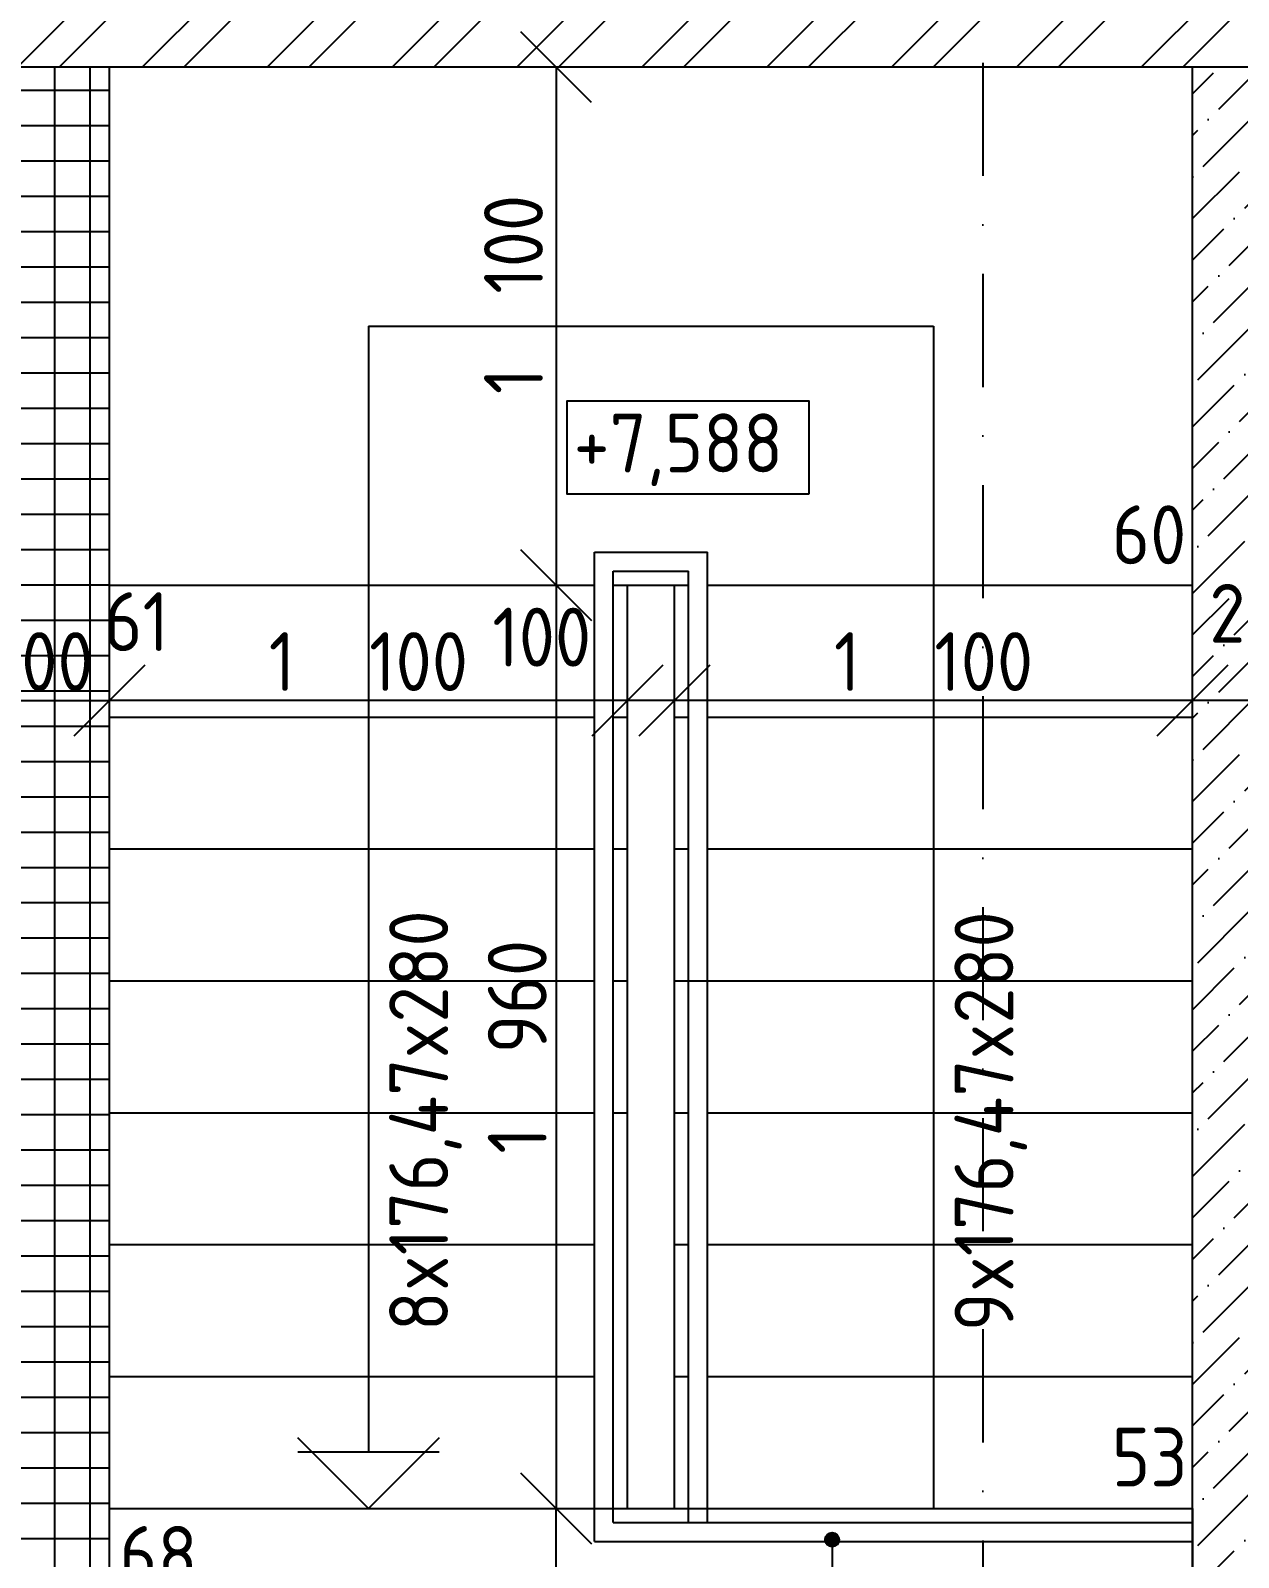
# Model space of a CAD drawing. Extents: x 4511820 to 5180432, y -1526536 to -944957.
# Drawn here: x 5102725 to 5105290, y -1026712 to -1023471 of the extents above; entities that cross this region are included whole.
import ezdxf

# ---------------------------------------------------------------- set-up
doc = ezdxf.new("R2010")
doc.units = 0
doc.header["$MEASUREMENT"] = 0
doc.linetypes.add('BODKOCIARKOVANA_3', pattern=[5.6, 3, -1.3, 0, -1.3])
doc.layers.get('0').update_dxf_attribs({"linetype": 'CONTINUOUS'})
doc.layers.get('Defpoints').update_dxf_attribs({"color": 61, "linetype": 'CONTINUOUS'})
for name, color, linetype in [('KÓTY', 4, 'CONTINUOUS'), ('MÚRY', 1, 'CONTINUOUS'), ('osi', 253, 'CONTINUOUS'), ('Plochy', 41, 'CONTINUOUS'), ('POZEMOK', 7, 'CONTINUOUS'), ('TENKÁ', 7, 'CONTINUOUS'), ('ŠRAFY', 82, 'CONTINUOUS')]:
    doc.layers.add(name, color=color, linetype=linetype)
doc.styles.add('STYLE1', font='isocp.shx')
doc.dimstyles.new('STANDARD-50', dxfattribs={"dimtxt": 125, "dimasz": 150, "dimexe": 10, "dimexo": 200, "dimgap": 20, "dimtad": 1, "dimdsep": 46, "dimlunit": 6, "dimtxsty": 'STYLE1', "dimblk1": 'OBLIQUE', "dimblk2": 'OBLIQUE', "dimsah": 1, "dimcen": 2.5, "dimse1": 1, "dimse2": 1, "dimadec": 0, "dimazin": 0, "dimtfac": 1, "dimtmove": 1, "dimatfit": 3, "dimldrblk": 'OBLIQUE', "dimfxl": 1, "dimtolj": 1, "dimtzin": 0, "dimarcsym": 0})

# ---------------------------------------------------------------- blocks, each defined once
blk = doc.blocks.new('_OBLIQUE')
at = {"color": 0, "linetype": 'ByBlock'}
blk.add_line((-0.5, -0.5), (0.5, 0.5), dxfattribs=at)
blk = doc.blocks.new('*D19683')
at = {"layer": 'Defpoints', "color": 0}
for p in [(5105192.5, -1024893), (5105192.5, -1024973.7), (5105392.5, -1025063.7)]:
    blk.add_point(p, dxfattribs=at)
at = {"layer": 'KÓTY', "color": 0, "lineweight": -2}
blk.add_line((5105392.5, -1024893), (5105192.5, -1024893), dxfattribs=at)
at = {"layer": 'KÓTY', "color": 0, "linetype": 'ByBlock', "lineweight": -2, "xscale": 150, "yscale": 150, "zscale": 150, "rotation": 180}
blk.add_blockref('_OBLIQUE', (5105192.5, -1024893), dxfattribs=at)
at = {"layer": 'KÓTY', "color": 0, "linetype": 'ByBlock', "lineweight": -2, "xscale": 150, "yscale": 150, "zscale": 150}
blk.add_blockref('_OBLIQUE', (5105392.5, -1024893), dxfattribs=at)
at = {"layer": 'KÓTY', "color": 0, "insert": (5105343.3, -1024708), "char_height": 125, "attachment_point": 5, "style": 'STYLE1'}
blk.add_mtext('\\A1;200', dxfattribs=at)
blk = doc.blocks.new('*D19695')
at = {"layer": 'Defpoints', "color": 0}
for p in [(5104092.5, -1024893), (5104092.5, -1024973.7), (5105192.5, -1024973.7)]:
    blk.add_point(p, dxfattribs=at)
at = {"layer": 'KÓTY', "color": 0, "lineweight": -2}
blk.add_line((5105192.5, -1024893), (5104092.5, -1024893), dxfattribs=at)
at = {"layer": 'KÓTY', "color": 0, "linetype": 'ByBlock', "lineweight": -2, "xscale": 150, "yscale": 150, "zscale": 150, "rotation": 180}
blk.add_blockref('_OBLIQUE', (5104092.5, -1024893), dxfattribs=at)
at = {"layer": 'KÓTY', "color": 0, "linetype": 'ByBlock', "lineweight": -2, "xscale": 150, "yscale": 150, "zscale": 150}
blk.add_blockref('_OBLIQUE', (5105192.5, -1024893), dxfattribs=at)
at = {"layer": 'KÓTY', "color": 0, "insert": (5104642.5, -1024810.4), "char_height": 125, "attachment_point": 5, "style": 'STYLE1'}
blk.add_mtext('\\A1;1ﾠ100', dxfattribs=at)
blk = doc.blocks.new('*D19696')
at = {"layer": 'Defpoints', "color": 0}
for p in [(5103992.5, -1024893), (5103992.5, -1024966.1), (5104092.5, -1024973.7)]:
    blk.add_point(p, dxfattribs=at)
at = {"layer": 'KÓTY', "color": 0, "lineweight": -2}
blk.add_line((5104092.5, -1024893), (5103992.5, -1024893), dxfattribs=at)
at = {"layer": 'KÓTY', "color": 0, "linetype": 'ByBlock', "lineweight": -2, "xscale": 150, "yscale": 150, "zscale": 150, "rotation": 180}
blk.add_blockref('_OBLIQUE', (5103992.5, -1024893), dxfattribs=at)
at = {"layer": 'KÓTY', "color": 0, "linetype": 'ByBlock', "lineweight": -2, "xscale": 150, "yscale": 150, "zscale": 150}
blk.add_blockref('_OBLIQUE', (5104092.5, -1024893), dxfattribs=at)
at = {"layer": 'KÓTY', "color": 0, "insert": (5103810.5, -1024758.5), "char_height": 125, "attachment_point": 5, "style": 'STYLE1'}
blk.add_mtext('\\A1;100', dxfattribs=at)
blk = doc.blocks.new('*D19697')
at = {"layer": 'Defpoints', "color": 0}
for p in [(5102892.5, -1024893), (5102892.5, -1024973.7), (5103992.5, -1024973.7)]:
    blk.add_point(p, dxfattribs=at)
at = {"layer": 'KÓTY', "color": 0, "lineweight": -2}
blk.add_line((5103992.5, -1024893), (5102892.5, -1024893), dxfattribs=at)
at = {"layer": 'KÓTY', "color": 0, "linetype": 'ByBlock', "lineweight": -2, "xscale": 150, "yscale": 150, "zscale": 150, "rotation": 180}
blk.add_blockref('_OBLIQUE', (5102892.5, -1024893), dxfattribs=at)
at = {"layer": 'KÓTY', "color": 0, "linetype": 'ByBlock', "lineweight": -2, "xscale": 150, "yscale": 150, "zscale": 150}
blk.add_blockref('_OBLIQUE', (5103992.5, -1024893), dxfattribs=at)
at = {"layer": 'KÓTY', "color": 0, "insert": (5103442.5, -1024810.4), "char_height": 125, "attachment_point": 5, "style": 'STYLE1'}
blk.add_mtext('\\A1;1ﾠ100', dxfattribs=at)
blk = doc.blocks.new('*D19710')
at = {"layer": 'Defpoints', "color": 0}
for p in [(5102592.5, -1024893), (5102892.5, -1024893), (5102892.5, -1024893)]:
    blk.add_point(p, dxfattribs=at)
at = {"layer": 'KÓTY', "color": 0, "lineweight": -2}
blk.add_line((5102592.5, -1024893), (5102892.5, -1024893), dxfattribs=at)
at = {"layer": 'KÓTY', "color": 0, "linetype": 'ByBlock', "lineweight": -2, "xscale": 150, "yscale": 150, "zscale": 150, "rotation": 180}
blk.add_blockref('_OBLIQUE', (5102592.5, -1024893), dxfattribs=at)
at = {"layer": 'KÓTY', "color": 0, "linetype": 'ByBlock', "lineweight": -2, "xscale": 150, "yscale": 150, "zscale": 150}
blk.add_blockref('_OBLIQUE', (5102892.5, -1024893), dxfattribs=at)
at = {"layer": 'KÓTY', "color": 0, "insert": (5102742.5, -1024810.5), "char_height": 125, "attachment_point": 5, "style": 'STYLE1'}
blk.add_mtext('\\A1;300', dxfattribs=at)
blk = doc.blocks.new('*D19734')
at = {"layer": 'Defpoints', "color": 0}
for p in [(5103841, -1026608.2), (5103841, -1026608.2), (5103841, -1028158.2)]:
    blk.add_point(p, dxfattribs=at)
at = {"layer": 'KÓTY', "color": 0, "lineweight": -2}
blk.add_line((5103841, -1028158.2), (5103841, -1026608.2), dxfattribs=at)
at = {"layer": 'KÓTY', "color": 0, "linetype": 'ByBlock', "lineweight": -2, "xscale": 150, "yscale": 150, "zscale": 150}
for p, rotation in [((5103841, -1026608.2), 90), ((5103841, -1028158.2), 270)]:
    blk.add_blockref('_OBLIQUE', p, dxfattribs=dict(at, rotation=rotation))
at = {"layer": 'KÓTY', "color": 0, "insert": (5103758.5, -1027383.2), "char_height": 125, "attachment_point": 5, "rotation": 90, "style": 'STYLE1'}
blk.add_mtext('\\A1;1ﾠ550', dxfattribs=at)
blk = doc.blocks.new('*D19735')
at = {"layer": 'Defpoints', "color": 0}
for p in [(5103675, -1024648.2), (5103675, -1026608.2), (5103841, -1026608.2)]:
    blk.add_point(p, dxfattribs=at)
at = {"layer": 'KÓTY', "color": 0, "lineweight": -2}
blk.add_line((5103841, -1024648.2), (5103841, -1026608.2), dxfattribs=at)
at = {"layer": 'KÓTY', "color": 0, "linetype": 'ByBlock', "lineweight": -2, "xscale": 150, "yscale": 150, "zscale": 150}
for p, rotation in [((5103841, -1024648.2), 90), ((5103841, -1026608.2), 270)]:
    blk.add_blockref('_OBLIQUE', p, dxfattribs=dict(at, rotation=rotation))
at = {"layer": 'KÓTY', "color": 0, "insert": (5103758.5, -1025628.2), "char_height": 125, "attachment_point": 5, "rotation": 90, "style": 'STYLE1'}
blk.add_mtext('\\A1;1ﾠ960', dxfattribs=at)
blk = doc.blocks.new('*D19736')
at = {"layer": 'Defpoints', "color": 0}
for p in [(5103675, -1023548.2), (5103675, -1024648.2), (5103841, -1024648.2)]:
    blk.add_point(p, dxfattribs=at)
at = {"layer": 'KÓTY', "color": 0, "lineweight": -2}
blk.add_line((5103841, -1023548.2), (5103841, -1024648.2), dxfattribs=at)
at = {"layer": 'KÓTY', "color": 0, "linetype": 'ByBlock', "lineweight": -2, "xscale": 150, "yscale": 150, "zscale": 150}
for p, rotation in [((5103841, -1023548.2), 90), ((5103841, -1024648.2), 270)]:
    blk.add_blockref('_OBLIQUE', p, dxfattribs=dict(at, rotation=rotation))
at = {"layer": 'KÓTY', "color": 0, "insert": (5103750.5, -1024031), "char_height": 125, "attachment_point": 5, "rotation": 90, "style": 'STYLE1'}
blk.add_mtext('\\A1;1ﾠ100', dxfattribs=at)

msp = doc.modelspace()

# ---------------------------------------------------------------- hatches: boundary and pattern name
at = {"layer": 'TENKÁ'}
h = msp.add_hatch(color=256, dxfattribs=at)
h.dxf.hatch_style = 1
h.paths.add_polyline_path([(5104427.097, -1026689.687, 2.41421356), (5104412.097, -1026674.687, 0.41421356)])
at = {"layer": 'ŠRAFY'}
h = msp.add_hatch(dxfattribs=at)
h.set_pattern_fill('ANSI32', color=256, scale=500)
h.set_pattern_definition([(45, (584112, 91563.12), (-132.5825215, 132.5825215), []), (45, (584200.39, 91563.12), (-132.5825215, 132.5825215), [])])
h.paths.add_polyline_path([(5097387.5, -1023548.172), (5097547.5, -1023548.172), (5102592.5, -1023548.172), (5102892.5, -1023548.172), (5105192.5, -1023548.172), (5105392.5, -1023548.172), (5106992.5, -1023548.172), (5107192.5, -1023548.172), (5109232.5, -1023548.172), (5109232.5, -1024168.172), (5109612.5, -1024168.172), (5109612.5, -1023168.172), (5097387.5, -1023168.172)])
at = {"layer": 'ŠRAFY', "ltscale": 0.25}
h = msp.add_hatch(dxfattribs=at)
h.set_pattern_fill('ANSI37', color=256, scale=600, angle=45)
h.set_pattern_definition([(90, (-3307273.674, 668852.734), (-75, 1e-14), []), (180, (-3307273.674, 668852.734), (-1e-14, -75), [])])
h.paths.add_polyline_path([(5105927.5, -1028458.172), (5105977.5, -1028458.172), (5106327.5, -1028458.172), (5106442.5, -1028458.172), (5106667.5, -1028458.172), (5107467.5, -1028458.172), (5107582.5, -1028458.172), (5107582.5, -1028158.172), (5102892.5, -1028158.172), (5102892.5, -1026608.172), (5102892.5, -1026328.172), (5102892.5, -1026048.172), (5102892.5, -1025768.172), (5102892.5, -1025488.172), (5102892.5, -1025208.172), (5102892.5, -1024928.172), (5102892.5, -1024648.172), (5102892.5, -1023548.172), (5102592.5, -1023548.172), (5102592.5, -1027448.172), (5102592.5, -1027563.172), (5102592.5, -1028458.172), (5102892.5, -1028458.172), (5105812.5, -1028458.172)])
at = {"layer": 'ŠRAFY'}
h = msp.add_hatch(dxfattribs=at)
h.set_pattern_fill('ANSI36', color=256, scale=500)
h.set_pattern_definition([(45, (604181.81, 434261.69), (33.1456304, 121.533978), [156.25, -31.25, 0, -31.25])])
h.paths.add_polyline_path([(5105862.5, -1025498.172), (5105862.5, -1025298.172), (5105392.5, -1025298.172), (5105392.5, -1023548.172), (5105192.5, -1023548.172), (5105192.5, -1026798.172), (5105392.5, -1026798.172), (5105392.5, -1025498.172)])

# ---------------------------------------------------------------- linework, layer by layer
at = {"layer": 'MÚRY'}
for p, q in [((5102892.5, -1028158.172), (5102892.5, -1023548.172)), ((5105192.5, -1023548.172), (5102892.5, -1023548.172)), ((5105192.5, -1026798.172), (5105192.5, -1023548.172))]:
    msp.add_line(p, q, dxfattribs=at)
at = {"layer": 'osi', "linetype": 'BODKOCIARKOVANA_3', "ltscale": 80}
msp.add_line((5104747.5, -1022195.078), (5104747.5, -1054122.98), dxfattribs=at)
at = {"layer": 'Plochy'}
msp.add_lwpolyline([(5102892.5, -1028158.172), (5102892.5, -1026608.172), (5105192.5, -1026608.172), (5105192.5, -1026798.172), (5105392.5, -1026798.172), (5105392.5, -1025498.172), (5107192.5, -1025498.172), (5107192.5, -1023548.172), (5109232.5, -1023548.172), (5109232.5, -1034168.172), (5107632.5, -1034168.172), (5107632.5, -1028158.172), (5107192.5, -1028158.172), (5107192.5, -1028043.172), (5106192.5, -1028043.172), (5106192.5, -1028158.172)], close=True, dxfattribs=at)
at = {"layer": 'POZEMOK'}
for p, q in [((5103442.5, -1024098.172), (5104642.5, -1024098.172)), ((5103442.5, -1024098.172), (5103442.5, -1026488.172)), ((5103442.5, -1024098.172), (5103442.5, -1026488.172)), ((5104642.5, -1024098.172), (5104642.5, -1026608.172)), ((5103922.5, -1026678.172), (5103922.5, -1024578.172)), ((5103922.5, -1024578.172), (5104162.5, -1024578.172)), ((5104162.5, -1026638.172), (5104162.5, -1024578.172)), ((5103962.5, -1026638.172), (5103962.5, -1024618.172)), ((5103962.5, -1024618.172), (5104122.5, -1024618.172)), ((5104122.5, -1026638.172), (5104122.5, -1024618.172)), ((5103442.5, -1026608.172), (5103292.5, -1026458.172)), ((5103442.5, -1026608.172), (5103292.5, -1026458.172)), ((5103592.5, -1026458.172), (5103442.5, -1026608.172)), ((5103592.5, -1026458.172), (5103442.5, -1026608.172)), ((5103292.5, -1026488.172), (5103592.5, -1026488.172)), ((5103292.5, -1026488.172), (5103592.5, -1026488.172)), ((5103962.5, -1026638.172), (5105192.5, -1026638.172)), ((5103922.5, -1026678.172), (5105192.5, -1026678.172))]:
    msp.add_line(p, q, dxfattribs=at)
at = {"layer": 'TENKÁ'}
for p, q in [((5102892.5, -1023548.172), (5102592.5, -1023548.172)), ((5105392.5, -1023548.172), (5105192.5, -1023548.172)), ((5102892.5, -1024648.172), (5103922.5, -1024648.172)), ((5103962.5, -1024648.172), (5104122.5, -1024648.172)), ((5103992.5, -1026608.172), (5103992.5, -1024648.172)), ((5104092.5, -1026608.172), (5104092.5, -1024648.172)), ((5104162.5, -1024648.172), (5105192.5, -1024648.172)), ((5102892.5, -1024928.172), (5103922.5, -1024928.172)), ((5103962.5, -1024928.172), (5103992.5, -1024928.172)), ((5104092.5, -1024928.172), (5104122.5, -1024928.172)), ((5104162.5, -1024928.172), (5105192.5, -1024928.172)), ((5102892.5, -1025208.172), (5103922.5, -1025208.172)), ((5103962.5, -1025208.172), (5103992.5, -1025208.172)), ((5104092.5, -1025208.172), (5104122.5, -1025208.172)), ((5104162.5, -1025208.172), (5105192.5, -1025208.172)), ((5102892.5, -1025488.172), (5103922.5, -1025488.172)), ((5103962.5, -1025488.172), (5103992.5, -1025488.172)), ((5104092.5, -1025488.172), (5104122.5, -1025488.172)), ((5104122.5, -1025488.172), (5105192.5, -1025488.172)), ((5102892.5, -1025768.172), (5103922.5, -1025768.172)), ((5103962.5, -1025768.172), (5103992.5, -1025768.172)), ((5104092.5, -1025768.172), (5104122.5, -1025768.172)), ((5104162.5, -1025768.172), (5105192.5, -1025768.172)), ((5102892.5, -1026048.172), (5103922.5, -1026048.172)), ((5104092.5, -1026048.172), (5104122.5, -1026048.172)), ((5104162.5, -1026048.172), (5105192.5, -1026048.172)), ((5102892.5, -1026328.172), (5103922.5, -1026328.172)), ((5104092.5, -1026328.172), (5104122.5, -1026328.172)), ((5104162.5, -1026328.172), (5105192.5, -1026328.172)), ((5102892.5, -1026608.172), (5103922.5, -1026608.172)), ((5103962.5, -1026608.172), (5104092.5, -1026608.172)), ((5104092.5, -1026608.172), (5104122.5, -1026608.172)), ((5104162.5, -1026608.172), (5105192.5, -1026608.172))]:
    msp.add_line(p, q, dxfattribs=at)
at = {"layer": 'TENKÁ', "ltscale": 0.25}
msp.add_line((5104427.097, -1026674.687), (5104427.097, -1026794.089), dxfattribs=at)
msp.add_lwpolyline([(5104378.512, -1024454.092), (5104378.512, -1024257.842), (5103863.88, -1024257.842), (5103863.88, -1024454.092)], close=True, dxfattribs=at)
at = {"layer": 'TENKÁ'}
msp.add_circle((5104427.097, -1026674.687), 15, dxfattribs=at)

# ---------------------------------------------------------------- texts
at = {"layer": 'TENKÁ', "ltscale": 0.25, "style": 'STYLE1'}
for s, p in [('+7,588', (5103878.27, -1024408.79)), ('60', (5105020.983, -1024603.68)), ('61', (5102881.483, -1024788.18)), ('53', (5105020.983, -1026561.68)), ('68', (5102913.483, -1026770.68))]:
    msp.add_text(s, height=125, dxfattribs=at).set_placement(p)
at = {"layer": 'TENKÁ', "linetype": 'Continuous', "style": 'STYLE1'}
for s, p in [('8x176,47x280', (5103611.661, -1026231.913)), ('8x176,47x280', (5103611.661, -1026231.913)), ('9x176,47x280', (5104812.161, -1026231.913))]:
    msp.add_text(s, height=125, rotation=90, dxfattribs=at).set_placement(p)

# ---------------------------------------------------------------- dimensions: what is measured, and where the dimension line sits
at = {"layer": 'KÓTY'}
dim = msp.add_linear_dim(base=(5103841, -1024648.172), p1=(5103675, -1023548.172), p2=(5103675, -1024648.172), angle=90, dimstyle='STANDARD-50', dxfattribs=at)
dim.commit()
dim.dimension.update_dxf_attribs({"geometry": '*D19736', "text_midpoint": (5103833, -1024031), "dimtype": 160})
for p1, p2, picture, middle in [((5103675, -1024648.172), (5103675, -1026608.172), '*D19735', (5103758.457, -1025628.172)), ((5103841, -1028158.172), (5103841, -1026608.172), '*D19734', (5103758.457, -1027383.172))]:
    dim = msp.add_linear_dim(base=(5103841, -1026608.172), p1=p1, p2=p2, angle=90, dimstyle='STANDARD-50', dxfattribs=at)
    dim.commit()
    dim.dimension.update_dxf_attribs({"geometry": picture, "text_midpoint": middle})
for base, p1, p2, picture, middle in [((5105192.5, -1024892.98), (5105392.5, -1025063.672), (5105192.5, -1024973.672), '*D19683', (5105343.25, -1024707.98)), ((5102892.5, -1024892.98), (5103992.5, -1024973.672), (5102892.5, -1024973.672), '*D19697', (5103442.5, -1024810.438)), ((5104092.5, -1024892.98), (5105192.5, -1024973.672), (5104092.5, -1024973.672), '*D19695', (5104642.5, -1024810.438))]:
    dim = msp.add_linear_dim(base=base, p1=p1, p2=p2, dimstyle='STANDARD-50', dxfattribs=at)
    dim.commit()
    dim.dimension.update_dxf_attribs({"geometry": picture, "text_midpoint": middle})
dim = msp.add_linear_dim(base=(5103992.5, -1024892.98), p1=(5104092.5, -1024973.672), p2=(5103992.5, -1024966.083), dimstyle='STANDARD-50', dxfattribs=at)
dim.commit()
dim.dimension.update_dxf_attribs({"geometry": '*D19696', "text_midpoint": (5103810.5, -1024840.98), "dimtype": 160})
dim = msp.add_linear_dim(base=(5102892.5, -1024892.98), p1=(5102592.5, -1024892.98), p2=(5102892.5, -1024892.98), dimstyle='STANDARD-50', override={"dimtxsty": 'STYLE1', "dimldrblk": 'OBLIQUE'}, dxfattribs=at)
dim.commit()
dim.dimension.update_dxf_attribs({"geometry": '*D19710', "text_midpoint": (5102742.5, -1024810.48)})

doc.saveas('drawing.dxf')
